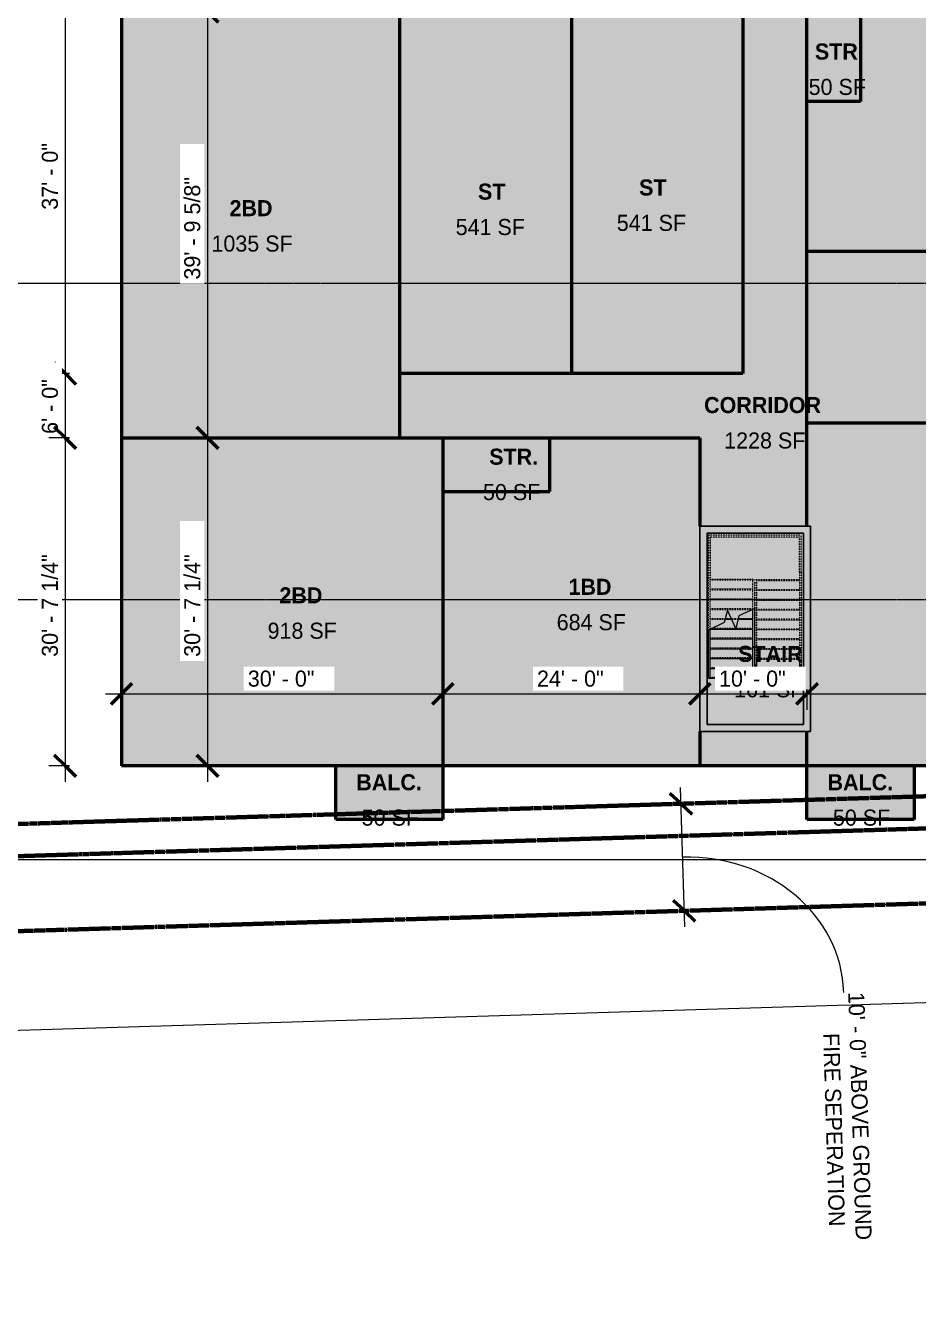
# Model space of a CAD drawing. Header units: inches. Extents: x -4414 to -113, y 9396 to 12816.
# Drawn here: x -2030 to -1030, y 9410 to 10842 of the extents above; entities that cross this region are included whole.
import ezdxf

# ---------------------------------------------------------------- set-up
doc = ezdxf.new("R2010")
doc.units = ezdxf.units.IN
doc.header["$MEASUREMENT"] = 0
for name, pattern in [('Double Dash 3_8_', [1, 0.375, -0.125, 0.125, -0.125, 0.125, -0.125]), ('Grid Line 1_2_', [0.875, 0.5, -0.125, 0.125, -0.125]), ('Overhead 1_16_', [0.101562, 0.0625, -0.039062])]:
    doc.linetypes.add(name, pattern=pattern)
for name, color, linetype, lineweight in [('0-1', 7, 'Continuous', 5), ('A-ANNO-DIMS', 211, 'Continuous', 9), ('A-ANNO-DIMS-192', 211, 'Continuous', 9), ('A-AREA-1', 53, 'Continuous', 50), ('A-AREA-IDEN', 2, 'Continuous', 9), ('A-AREA-PATT-1', 50, 'Continuous', 9), ('A-FLOR-1', 10, 'Continuous', 5), ('A-FLOR-2', 9, 'Continuous', 9), ('A-WALL-1', 23, 'Continuous', 9), ('A-WALL-2', 253, 'Continuous', 25), ('C-PROP-LINE', 91, 'Double Dash 3_8_', 70), ('C-TOPO', 7, 'Continuous', 9), ('S-GRID-1', 1, 'Grid Line 1_2_', 9), ('S-STRS-1', 8, 'Continuous', 9), ('S-STRS-2', 55, 'Continuous', 5), ('S-STRS-3', 9, 'Continuous', 9), ('S-STRS-4', 9, 'Overhead 1_16_', 9), ('S-STRS-MBND-1', 9, 'Overhead 1_16_', 9), ('S-STRS-MBND-2', 9, 'Continuous', 9)]:
    doc.layers.add(name, color=color, linetype=linetype, lineweight=lineweight)
doc.layers.add('A-AREA-PATT-2', color=7, linetype='Continuous', lineweight=9, transparency=0.9)
doc.layers.add('A-AREA-PATT-3', color=50, linetype='Continuous', lineweight=9, transparency=0.9)
doc.styles.add('Century Gothic', font='ufonts.com_century-gothic.ttf', dxfattribs={"height": 18})
doc.styles.add('Century Gothic_B', font='GOTHICB.TTF', dxfattribs={"height": 18})
doc.dimstyles.new('OD__1_8__Tol__', dxfattribs={"dimscale": 12, "dimtxt": 18.795029, "dimasz": 2, "dimexe": 1.5, "dimexo": 1, "dimgap": 0.25, "dimtad": 1, "dimdec": 3, "dimrnd": 0.125, "dimzin": 3, "dimdsep": 46, "dimlunit": 4, "dimtxsty": 'Century Gothic', "dimblk1": 'OBLIQUE', "dimblk2": 'OBLIQUE', "dimsah": 1, "dimcen": 0.09, "dimdle": 1.5, "dimazin": 0, "dimtfac": 1, "dimtdec": 4, "dimtix": 1, "dimtmove": 0, "dimatfit": 3, "dimfxl": 1, "dimtvp": 1, "dimtfill": 1, "dimfrac": 2, "dimtolj": 1, "dimtzin": 0, "dimarcsym": 2})
doc.dimstyles.new('OD__1_8__Tol___1', dxfattribs={"dimscale": 12, "dimtxt": 18.795029, "dimasz": 2, "dimexe": 1.5, "dimexo": 1, "dimgap": 0.25, "dimtad": 1, "dimdec": 3, "dimrnd": 0.125, "dimzin": 3, "dimdsep": 46, "dimlunit": 4, "dimtxsty": 'Century Gothic', "dimblk1": 'OBLIQUE', "dimblk2": 'OBLIQUE', "dimsah": 1, "dimcen": 0.09, "dimdle": 1.5, "dimazin": 0, "dimtfac": 1, "dimtdec": 4, "dimtix": 1, "dimtmove": 1, "dimatfit": 3, "dimfxl": 1, "dimtvp": 1, "dimtfill": 1, "dimfrac": 2, "dimtolj": 1, "dimtzin": 0, "dimarcsym": 2})

# ---------------------------------------------------------------- blocks, each defined once
blk = doc.blocks.new('1750 Ox - Topography_rvt-1-FLOOR PLAN - 2ND FLOOR')
at = {"layer": 'C-TOPO'}
for p, q in [((-1949.7, 9907.4), (-2561.1, 9907.4)), ((-1946.2, 9907.4), (-1949.7, 9907.4)), ((-1937.3, 9907.4), (-1946.2, 9907.4)), ((-1109.7, 9907.4), (-1937.3, 9907.4)), ((-713.9, 9907.4), (-1109.7, 9907.4))]:
    blk.add_line(p, q, dxfattribs=at)
blk = doc.blocks.new('1750 Ox - 2nd Phase_rvt-1-FLOOR PLAN - 2ND FLOOR')
at = {"layer": 'A-AREA-PATT-1'}
for points in [[(-1081.6, 10588.6), (-770.7, 10588.6), (-770.7, 10876.6), (-1094.7, 10876.6), (-1094.7, 10756.6), (-1154.7, 10756.6), (-1154.7, 10588.6), (-1094.7, 10588.6)], [(-1922.7, 10379.8), (-1610.7, 10379.8), (-1610.7, 10857.4), (-1922.7, 10857.4), (-1922.7, 10395.1)], [(-1442.7, 10451.8), (-1418.7, 10451.8), (-1418.7, 10857.4), (-1610.7, 10857.4), (-1610.7, 10451.8), (-1446.9, 10451.8)], [(-1274.7, 10451.8), (-1226.7, 10451.8), (-1226.7, 10857.4), (-1418.7, 10857.4), (-1418.7, 10451.8), (-1298.7, 10451.8)], [(-1094.7, 10396.6), (-770.7, 10396.6), (-770.7, 10588.6), (-1154.7, 10588.6), (-1154.7, 10396.6)], [(-1034.7, 10012.6), (-770.7, 10012.6), (-770.7, 10396.6), (-1154.7, 10396.6), (-1154.7, 10281), (-1150.7, 10281), (-1150.7, 10051), (-1154.7, 10051), (-1154.7, 10012.6)], [(-1682.7, 10012.6), (-1562.7, 10012.6), (-1562.7, 10379.8), (-1922.7, 10379.8), (-1922.7, 10012.6), (-1913.2, 10012.6)], [(-1446.9, 10012.6), (-1274.7, 10012.6), (-1274.7, 10379.8), (-1442.7, 10379.8), (-1442.7, 10319.8), (-1562.7, 10319.8), (-1562.7, 10012.6)]]:
    blk.add_hatch(color=256, dxfattribs=at).paths.add_polyline_path(points, flags=0)
at = {"layer": 'A-AREA-PATT-2'}
for points in [[(-1094.7, 10756.6), (-1094.7, 10876.6), (-1154.7, 10876.6), (-1154.7, 10756.6)], [(-1562.7, 10319.8), (-1442.7, 10319.8), (-1442.7, 10379.8), (-1562.7, 10379.8)], [(-1643.5, 9952.6), (-1562.7, 9952.6), (-1562.7, 10012.6), (-1682.7, 10012.6), (-1682.7, 9952.6)], [(-1109.7, 9952.6), (-1034.7, 9952.6), (-1034.7, 10012.6), (-1154.7, 10012.6), (-1154.7, 9952.6), (-1111.1, 9952.6)]]:
    blk.add_hatch(color=256, dxfattribs=at).paths.add_polyline_path(points, flags=0)
h = blk.add_hatch(color=256, dxfattribs=at)
h.paths.add_polyline_path([(-1213.8, 10059), (-1158.7, 10059), (-1158.7, 10273), (-1266.7, 10273), (-1266.7, 10059), (-1215.2, 10059)], flags=0)
h.paths.add_polyline_path([(-1262.8, 10110.8), (-1265.2, 10110.8), (-1265.2, 10164.7), (-1247.3, 10173), (-1243.9, 10187), (-1234.4, 10166.6), (-1231, 10180.6), (-1213.2, 10188.9), (-1213.2, 10126.3), (-1211.2, 10126.3), (-1211.2, 10121.8), (-1213.2, 10121.8), (-1213.2, 10110.8), (-1215.2, 10110.8)], flags=0)
h.paths.add_polyline_path([(-1161.2, 10121.8), (-1163.2, 10121.8), (-1163.2, 10126.3), (-1161.2, 10126.3)], flags=0)
at = {"layer": 'A-AREA-PATT-3'}
blk.add_hatch(color=256, dxfattribs=at).paths.add_polyline_path([(-1213.8, 10281), (-1154.7, 10281), (-1154.7, 11858.6), (-1274.7, 11858.6), (-1274.7, 11719), (-1562.7, 11719), (-1562.7, 11647), (-1226.7, 11647), (-1226.7, 10451.8), (-1610.7, 10451.8), (-1610.7, 10379.8), (-1274.7, 10379.8), (-1274.7, 10281), (-1226.7, 10281)], flags=0)
at = {"layer": 'A-FLOR-1'}
h = blk.add_hatch(color=256, dxfattribs=at)
h.paths.add_polyline_path([(-1154.7, 10012.6), (-1154.7, 10051), (-1274.7, 10051), (-1274.7, 10012.6)], flags=0)
h.paths.add_polyline_path([(-1213.8, 12088.6), (-1154.7, 12088.6), (-1154.7, 12124.6), (-1274.7, 12124.6), (-1274.7, 12088.6), (-1266.7, 12088.6)], flags=0)
at = {"layer": 'A-WALL-1'}
for points in [[(-1274.7, 10059), (-1266.7, 10059), (-1266.7, 10281), (-1274.7, 10281), (-1274.7, 10222.9)], [(-1213.8, 10273), (-1150.7, 10273), (-1150.7, 10281), (-1266.7, 10281), (-1266.7, 10273)], [(-1150.7, 10059), (-1150.7, 10273), (-1158.7, 10273), (-1158.7, 10059)], [(-1158.7, 10051), (-1150.7, 10051), (-1150.7, 10059), (-1274.7, 10059), (-1274.7, 10051), (-1213.8, 10051)]]:
    blk.add_hatch(color=256, dxfattribs=at).paths.add_polyline_path(points, flags=0)
at = {"layer": 'S-STRS-1'}
for points in [[(-1265.2, 10110.8), (-1263.2, 10110.8), (-1263.2, 10165.6), (-1265.2, 10164.7), (-1265.2, 10121.8)], [(-1163.2, 10121.8), (-1161.2, 10121.8), (-1161.2, 10126.3), (-1163.2, 10126.3)]]:
    blk.add_hatch(color=256, dxfattribs=at).paths.add_polyline_path(points, flags=0)
at = {"layer": 'S-STRS-2'}
h = blk.add_hatch(color=256, dxfattribs=at)
h.paths.add_polyline_path([(-1231, 10176.8), (-1215.2, 10176.8), (-1215.2, 10187.8), (-1215.6, 10187.8), (-1231, 10180.6), (-1231.9, 10176.8)], flags=0)
h.paths.add_polyline_path([(-1239.2, 10176.8), (-1243.9, 10187), (-1246.4, 10176.8)], flags=0)
for points in [[(-1215.2, 10187.8), (-1215.2, 10188), (-1215.6, 10187.8)], [(-1215.2, 10110.8), (-1213.2, 10110.8), (-1213.2, 10188.9), (-1215.2, 10188), (-1215.2, 10115.4)], [(-1215.2, 10165.8), (-1215.2, 10176.8), (-1231.9, 10176.8), (-1234.4, 10166.6), (-1239.2, 10176.8), (-1246.4, 10176.8), (-1247.3, 10173), (-1262.8, 10165.8), (-1231.9, 10165.8)], [(-1254.5, 10154.8), (-1215.2, 10154.8), (-1215.2, 10165.8), (-1262.8, 10165.8), (-1263.2, 10165.6), (-1263.2, 10154.8)], [(-1243.5, 10143.8), (-1215.2, 10143.8), (-1215.2, 10154.8), (-1263.2, 10154.8), (-1263.2, 10143.8), (-1262.8, 10143.8)], [(-1262.8, 10132.8), (-1215.2, 10132.8), (-1215.2, 10143.8), (-1263.2, 10143.8), (-1263.2, 10132.8)], [(-1262.8, 10121.8), (-1215.2, 10121.8), (-1215.2, 10132.8), (-1263.2, 10132.8), (-1263.2, 10121.8)], [(-1213.2, 10121.8), (-1211.2, 10121.8), (-1211.2, 10126.3), (-1213.2, 10126.3)], [(-1215.2, 10110.8), (-1215.2, 10121.8), (-1263.2, 10121.8), (-1263.2, 10110.8), (-1262.8, 10110.8)]]:
    blk.add_hatch(color=256, dxfattribs=at).paths.add_polyline_path(points, flags=0)
at = {"layer": 'A-AREA-1'}
for p, q in [((-1154.7, 10281), (-1154.7, 11858.6)), ((-1226.7, 11462.6), (-1226.7, 10451.8)), ((-1094.7, 10876.6), (-1094.7, 10756.6)), ((-1922.7, 10857.4), (-1922.7, 10012.6)), ((-1610.7, 10379.8), (-1610.7, 10857.4)), ((-1418.7, 10857.4), (-1418.7, 10451.8)), ((-1094.7, 10756.6), (-1154.7, 10756.6)), ((-770.7, 10588.6), (-1154.7, 10588.6)), ((-1226.7, 10451.8), (-1610.7, 10451.8)), ((-1154.7, 10396.6), (-770.7, 10396.6)), ((-1922.7, 10379.8), (-1274.7, 10379.8)), ((-1562.7, 10379.8), (-1562.7, 10012.6)), ((-1442.7, 10319.8), (-1442.7, 10379.8)), ((-1274.7, 10379.8), (-1274.7, 10281)), ((-1562.7, 10319.8), (-1442.7, 10319.8)), ((-1274.7, 10051), (-1274.7, 10012.6)), ((-1154.7, 10012.6), (-1154.7, 10051)), ((-770.7, 10012.6), (-1922.7, 10012.6)), ((-1682.7, 9952.6), (-1682.7, 10012.6)), ((-1562.7, 10012.6), (-1562.7, 9952.6)), ((-1154.7, 9952.6), (-1154.7, 10012.6)), ((-1034.7, 10012.6), (-1034.7, 9952.6)), ((-1562.7, 9952.6), (-1682.7, 9952.6)), ((-1034.7, 9952.6), (-1154.7, 9952.6))]:
    blk.add_line(p, q, dxfattribs=at)
at = {"layer": 'A-FLOR-2'}
for p, q in [((-1922.7, 10857.4), (-1922.7, 10012.6)), ((-1922.7, 10012.6), (-770.7, 10012.6))]:
    blk.add_line(p, q, dxfattribs=at)
at = {"layer": 'A-WALL-2'}
for p, q in [((-1274.7, 10281), (-1274.7, 10059)), ((-1266.7, 10281), (-1274.7, 10281)), ((-1150.7, 10281), (-1266.7, 10281)), ((-1266.7, 10059), (-1266.7, 10273)), ((-1266.7, 10273), (-1158.7, 10273)), ((-1158.7, 10273), (-1158.7, 10059)), ((-1150.7, 10273), (-1150.7, 10281)), ((-1150.7, 10059), (-1150.7, 10273)), ((-1274.7, 10059), (-1274.7, 10051)), ((-1158.7, 10059), (-1266.7, 10059)), ((-1150.7, 10051), (-1150.7, 10059)), ((-1274.7, 10051), (-1150.7, 10051))]:
    blk.add_line(p, q, dxfattribs=at)
at = {"layer": 'S-STRS-3'}
for p, q in [((-1215.6, 10187.8), (-1215.2, 10187.8)), ((-1215.2, 10187.8), (-1215.2, 10188)), ((-1215.2, 10176.8), (-1215.2, 10187.8)), ((-1213.2, 10110.8), (-1213.2, 10188.9)), ((-1246.4, 10176.8), (-1239.2, 10176.8)), ((-1231.9, 10176.8), (-1215.2, 10176.8)), ((-1215.2, 10165.8), (-1215.2, 10176.8)), ((-1265.2, 10110.8), (-1265.2, 10164.7)), ((-1263.2, 10154.8), (-1263.2, 10165.6)), ((-1263.2, 10143.8), (-1263.2, 10154.8)), ((-1263.2, 10154.8), (-1215.2, 10154.8)), ((-1262.8, 10165.8), (-1215.2, 10165.8)), ((-1215.2, 10154.8), (-1215.2, 10165.8)), ((-1215.2, 10143.8), (-1215.2, 10154.8)), ((-1263.2, 10132.8), (-1263.2, 10143.8)), ((-1263.2, 10143.8), (-1215.2, 10143.8)), ((-1215.2, 10132.8), (-1215.2, 10143.8)), ((-1263.2, 10121.8), (-1263.2, 10132.8)), ((-1263.2, 10132.8), (-1215.2, 10132.8)), ((-1215.2, 10121.8), (-1215.2, 10132.8)), ((-1211.2, 10132.8), (-1211.2, 10121.8)), ((-1163.2, 10132.8), (-1163.2, 10121.8)), ((-1161.2, 10126.3), (-1161.2, 10121.8)), ((-1265.2, 10110.8), (-1263.2, 10110.8)), ((-1263.2, 10110.8), (-1263.2, 10121.8)), ((-1263.2, 10121.8), (-1215.2, 10121.8)), ((-1263.2, 10110.8), (-1215.2, 10110.8)), ((-1215.2, 10110.8), (-1215.2, 10121.8)), ((-1215.2, 10110.8), (-1213.2, 10110.8)), ((-1213.2, 10121.8), (-1211.2, 10121.8)), ((-1163.2, 10121.8), (-1211.2, 10121.8)), ((-1163.2, 10121.8), (-1161.2, 10121.8))]:
    blk.add_line(p, q, dxfattribs=at)
at = {"layer": 'S-STRS-4'}
for p, q in [((-1246.2, 10177.8), (-1239.6, 10177.8)), ((-1231.7, 10177.8), (-1215.2, 10177.8)), ((-1263.2, 10155.8), (-1215.2, 10155.8)), ((-1260.6, 10166.8), (-1234.5, 10166.8)), ((-1234.4, 10166.8), (-1215.2, 10166.8)), ((-1263.2, 10144.8), (-1215.2, 10144.8)), ((-1263.2, 10133.8), (-1215.2, 10133.8)), ((-1263.2, 10122.8), (-1215.2, 10122.8)), ((-1263.2, 10111.8), (-1215.2, 10111.8))]:
    blk.add_line(p, q, dxfattribs=at)
at = {"layer": 'S-STRS-MBND-1'}
for p, q in [((-1161.2, 10270.8), (-1265.2, 10270.8)), ((-1265.2, 10270.8), (-1265.2, 10223)), ((-1163.2, 10268.8), (-1263.2, 10268.8)), ((-1263.2, 10268.8), (-1263.2, 10223)), ((-1163.2, 10229.6), (-1163.2, 10268.8)), ((-1161.2, 10229.6), (-1161.2, 10270.8)), ((-1163.2, 10229.6), (-1163.2, 10121.8)), ((-1161.2, 10229.6), (-1161.2, 10121.8)), ((-1265.2, 10164.7), (-1265.2, 10223)), ((-1263.2, 10165.6), (-1263.2, 10223)), ((-1263.2, 10221.8), (-1215.2, 10221.8)), ((-1263.2, 10220.8), (-1215.2, 10220.8)), ((-1263.2, 10210.8), (-1215.2, 10210.8)), ((-1215.2, 10220.8), (-1215.2, 10218.8)), ((-1215.2, 10220.8), (-1213.2, 10220.8)), ((-1215.2, 10218.8), (-1215.2, 10220.8)), ((-1215.2, 10188), (-1215.2, 10218.8)), ((-1211.2, 10220.8), (-1213.2, 10220.8)), ((-1213.2, 10218.8), (-1213.2, 10121.8)), ((-1213.2, 10188.9), (-1213.2, 10218.8)), ((-1211.2, 10220.8), (-1211.2, 10121.8)), ((-1163.2, 10220.8), (-1211.2, 10220.8)), ((-1163.2, 10219.8), (-1211.2, 10219.8)), ((-1263.2, 10209.8), (-1215.2, 10209.8)), ((-1263.2, 10199.8), (-1215.2, 10199.8)), ((-1263.2, 10198.8), (-1215.2, 10198.8)), ((-1163.2, 10209.8), (-1211.2, 10209.8)), ((-1163.2, 10208.8), (-1211.2, 10208.8)), ((-1163.2, 10198.8), (-1211.2, 10198.8)), ((-1163.2, 10197.8), (-1211.2, 10197.8)), ((-1263.2, 10188.8), (-1215.2, 10188.8)), ((-1263.2, 10187.8), (-1215.6, 10187.8)), ((-1163.2, 10187.8), (-1211.2, 10187.8)), ((-1163.2, 10186.8), (-1211.2, 10186.8)), ((-1263.2, 10177.8), (-1246.2, 10177.8)), ((-1263.2, 10176.8), (-1246.4, 10176.8)), ((-1239.6, 10177.8), (-1231.7, 10177.8)), ((-1239.2, 10176.8), (-1231.9, 10176.8)), ((-1163.2, 10176.8), (-1211.2, 10176.8)), ((-1163.2, 10175.8), (-1211.2, 10175.8)), ((-1263.2, 10166.8), (-1260.6, 10166.8)), ((-1263.2, 10165.8), (-1262.8, 10165.8)), ((-1234.5, 10166.8), (-1234.4, 10166.8)), ((-1163.2, 10165.8), (-1211.2, 10165.8)), ((-1163.2, 10164.8), (-1211.2, 10164.8)), ((-1163.2, 10154.8), (-1211.2, 10154.8)), ((-1163.2, 10153.8), (-1211.2, 10153.8)), ((-1163.2, 10143.8), (-1211.2, 10143.8)), ((-1163.2, 10142.8), (-1211.2, 10142.8)), ((-1163.2, 10132.8), (-1211.2, 10132.8)), ((-1163.2, 10131.8), (-1211.2, 10131.8)), ((-1213.2, 10121.8), (-1211.2, 10121.8)), ((-1163.2, 10121.8), (-1211.2, 10121.8)), ((-1163.2, 10121.8), (-1161.2, 10121.8))]:
    blk.add_line(p, q, dxfattribs=at)
at = {"layer": 'S-STRS-MBND-2'}
for p, q in [((-1243.9, 10187), (-1247.3, 10173)), ((-1234.4, 10166.6), (-1243.9, 10187)), ((-1213.2, 10188.9), (-1231, 10180.6)), ((-1247.3, 10173), (-1265.2, 10164.7)), ((-1231, 10180.6), (-1234.4, 10166.6))]:
    blk.add_line(p, q, dxfattribs=at)
blk = doc.blocks.new('Family - ___-1749192-FLOOR PLAN - 2ND FLOOR')
at = {"layer": 'C-PROP-LINE'}
for p, q in [((-3866.8, 9891.7), (-712, 9988)), ((-3926.7, 9853.8), (-675.6, 9953.1)), ((-3986.6, 9768), (-590.8, 9871.7))]:
    blk.add_line(p, q, dxfattribs=at)
blk = doc.blocks.new('DIMBLOCK25-FLOOR PLAN - 2ND FLOOR')
at = {"layer": 'A-ANNO-DIMS-192', "lineweight": 50}
for p, q in [((-1986, 10895.8), (-1998, 10907.8)), ((-1986, 10895.8), (-1974, 10883.8)), ((-1986, 10451.8), (-1998, 10463.8)), ((-1986, 10451.8), (-1974, 10439.8))]:
    blk.add_line(p, q, dxfattribs=at)
at = {"layer": 'A-ANNO-DIMS-192'}
for p, q in [((-1981, 10895.8), (-2004, 10895.8)), ((-1986, 10895.8), (-1986, 10451.8)), ((-1986, 10895.8), (-1981, 10895.8)), ((-1981, 10451.8), (-2004, 10451.8)), ((-1986, 10451.8), (-1981, 10451.8))]:
    blk.add_line(p, q, dxfattribs=at)
at = {"layer": 'A-ANNO-DIMS-192', "color": 0, "insert": (-2012, 10635.3), "char_height": 18, "width": 92.364, "attachment_point": 1, "rotation": 90, "line_spacing_factor": 0.984502, "style": 'Century Gothic', "bg_fill": 3, "box_fill_scale": 1.25, "bg_fill_color": 256, "bg_fill_true_color": 13158600, "bg_fill_transparency": 0}
blk.add_mtext('37\' - 0"', dxfattribs=at)
blk = doc.blocks.new('_Oblique')
at = {"color": 0, "linetype": 'ByBlock', "lineweight": -2}
blk.add_line((-0.5, -0.5), (0.5, 0.5), dxfattribs=at)
blk = doc.blocks.new('DIMBLOCK26-FLOOR PLAN - 2ND FLOOR')
at = {"layer": 'A-ANNO-DIMS-192', "lineweight": 50}
for p, q in [((-1986, 10451.8), (-1998, 10463.8)), ((-1986, 10451.8), (-1974, 10439.8)), ((-1986, 10379.8), (-1998, 10391.8)), ((-1986, 10379.8), (-1974, 10367.8))]:
    blk.add_line(p, q, dxfattribs=at)
at = {"layer": 'A-ANNO-DIMS-192'}
for p, q in [((-1981, 10451.8), (-2004, 10451.8)), ((-1986, 10451.8), (-1986, 10379.8)), ((-1986, 10451.8), (-1981, 10451.8)), ((-1981, 10379.8), (-2004, 10379.8)), ((-1986, 10379.8), (-1981, 10379.8))]:
    blk.add_line(p, q, dxfattribs=at)
at = {"layer": 'A-ANNO-DIMS-192', "color": 0, "insert": (-2012, 10384.3), "char_height": 18, "width": 75.538, "attachment_point": 1, "rotation": 90, "line_spacing_factor": 0.984502, "style": 'Century Gothic', "bg_fill": 3, "box_fill_scale": 1.25, "bg_fill_color": 256, "bg_fill_true_color": 13158600, "bg_fill_transparency": 0}
blk.add_mtext('6\' - 0"', dxfattribs=at)
blk = doc.blocks.new('DIMBLOCK27-FLOOR PLAN - 2ND FLOOR')
at = {"layer": 'A-ANNO-DIMS-192', "lineweight": 50}
for p, q in [((-1986, 10379.8), (-1998, 10391.8)), ((-1986, 10379.8), (-1974, 10367.8)), ((-1986, 10012.6), (-1998, 10024.6)), ((-1986, 10012.6), (-1974, 10000.6))]:
    blk.add_line(p, q, dxfattribs=at)
at = {"layer": 'A-ANNO-DIMS-192'}
for p, q in [((-1981, 10379.8), (-2004, 10379.8)), ((-1986, 10379.8), (-1986, 9994.6)), ((-1986, 10379.8), (-1981, 10379.8)), ((-1981, 10012.6), (-2004, 10012.6)), ((-1986, 10012.6), (-1981, 10012.6))]:
    blk.add_line(p, q, dxfattribs=at)
at = {"layer": 'A-ANNO-DIMS-192', "color": 0, "insert": (-2012, 10134.7), "char_height": 18, "width": 147.496, "attachment_point": 1, "rotation": 90, "line_spacing_factor": 0.984502, "style": 'Century Gothic', "bg_fill": 3, "box_fill_scale": 1.25, "bg_fill_color": 256, "bg_fill_true_color": 13158600, "bg_fill_transparency": 0}
blk.add_mtext('30\' - 7 1/4"', dxfattribs=at)
blk = doc.blocks.new('DIMBLOCK36-FLOOR PLAN - 2ND FLOOR')
at = {"layer": 'A-ANNO-DIMS-192', "lineweight": 50}
for p, q in [((-1295.8, 9970.2), (-1308.2, 9981.8)), ((-1295.8, 9970.2), (-1283.4, 9958.6)), ((-1292.1, 9850.3), (-1304.5, 9861.9)), ((-1292.1, 9850.3), (-1279.8, 9838.6))]:
    blk.add_line(p, q, dxfattribs=at)
at = {"layer": 'A-ANNO-DIMS-192'}
for p, q in [((-1291.6, 9832.3), (-1296.4, 9988.2)), ((-1300.8, 9970.1), (-1277.8, 9970.8)), ((-1295.8, 9970.2), (-1300.8, 9970.1)), ((-1297.1, 9850.1), (-1274.2, 9850.8)), ((-1292.1, 9850.3), (-1297.1, 9850.1))]:
    blk.add_line(p, q, dxfattribs=at)
blk.add_ellipse((-1289.2, 9753.6), major_axis=(175.7, 5.4), ratio=0.891651, start_param=0, end_param=1.570796, dxfattribs=at)
at = {"layer": 'A-ANNO-DIMS-192', "color": 0, "insert": (-1118.6, 9713.7), "char_height": 18, "width": 236.996, "attachment_point": 1, "rotation": 271.7492, "line_spacing_factor": 0.984502, "style": 'Century Gothic', "bg_fill": 3, "box_fill_scale": 1.25, "bg_fill_color": 256, "bg_fill_true_color": 13158600, "bg_fill_transparency": 0}
blk.add_mtext('FIRE SEPERATION', dxfattribs=at)
at = {"layer": 'A-ANNO-DIMS-192', "color": 0, "insert": (-1090.5, 9759.7), "char_height": 18, "width": 345.113, "attachment_point": 1, "rotation": 271.7492, "line_spacing_factor": 0.984502, "style": 'Century Gothic', "bg_fill": 3, "box_fill_scale": 1.25, "bg_fill_color": 256, "bg_fill_true_color": 13158600, "bg_fill_transparency": 0}
blk.add_mtext('10\' - 0" ABOVE GROUND', dxfattribs=at)
blk = doc.blocks.new('DIMBLOCK42-FLOOR PLAN - 2ND FLOOR')
at = {"layer": 'A-ANNO-DIMS-192'}
for p, q in [((-590.5, 9859.7), (-586.9, 9742.8)), ((-587.4, 9760.8), (-590.5, 9859.7)), ((-4001.2, 9656.5), (-569.5, 9761.3)), ((-3986.2, 9756), (-3982.6, 9639.1)), ((-3983.2, 9657.1), (-3986.2, 9756))]:
    blk.add_line(p, q, dxfattribs=at)
at = {"layer": 'A-ANNO-DIMS-192', "lineweight": 50}
for p, q in [((-587.4, 9760.8), (-575.8, 9773.2)), ((-587.4, 9760.8), (-599.1, 9748.4)), ((-3983.2, 9657.1), (-3971.6, 9669.5)), ((-3983.2, 9657.1), (-3994.8, 9644.7))]:
    blk.add_line(p, q, dxfattribs=at)
at = {"layer": 'A-ANNO-DIMS-192', "color": 0, "insert": (-2354.6, 9732.9), "char_height": 18, "width": 164.322, "attachment_point": 1, "rotation": 1.7492, "line_spacing_factor": 0.984502, "style": 'Century Gothic', "bg_fill": 3, "box_fill_scale": 1.25, "bg_fill_color": 256, "bg_fill_true_color": 13158600, "bg_fill_transparency": 0}
blk.add_mtext('283\' - 1 3/8"', dxfattribs=at)
blk = doc.blocks.new('DIMBLOCK56-FLOOR PLAN - 2ND FLOOR')
at = {"layer": 'A-ANNO-DIMS-192', "lineweight": 50}
for p, q in [((-1922.7, 10093.2), (-1910.7, 10105.2)), ((-1562.7, 10093.2), (-1550.7, 10105.2)), ((-1922.7, 10093.2), (-1934.7, 10081.2)), ((-1562.7, 10093.2), (-1574.7, 10081.2))]:
    blk.add_line(p, q, dxfattribs=at)
at = {"layer": 'A-ANNO-DIMS-192'}
for p, q in [((-1922.7, 10098.2), (-1922.7, 10075.2)), ((-1922.7, 10093.2), (-1922.7, 10098.2)), ((-1562.7, 10098.2), (-1562.7, 10075.2)), ((-1562.7, 10093.2), (-1562.7, 10098.2)), ((-1940.7, 10093.2), (-1562.7, 10093.2))]:
    blk.add_line(p, q, dxfattribs=at)
at = {"layer": 'A-ANNO-DIMS-192', "color": 0, "insert": (-1781.2, 10119.3), "char_height": 18, "width": 92.364, "attachment_point": 1, "line_spacing_factor": 0.984502, "style": 'Century Gothic', "bg_fill": 3, "box_fill_scale": 1.25, "bg_fill_color": 256, "bg_fill_true_color": 13158600, "bg_fill_transparency": 0}
blk.add_mtext('30\' - 0"', dxfattribs=at)
blk = doc.blocks.new('DIMBLOCK57-FLOOR PLAN - 2ND FLOOR')
at = {"layer": 'A-ANNO-DIMS-192', "lineweight": 50}
for p, q in [((-1562.7, 10093.2), (-1550.7, 10105.2)), ((-1274.7, 10093.2), (-1262.7, 10105.2)), ((-1562.7, 10093.2), (-1574.7, 10081.2)), ((-1274.7, 10093.2), (-1286.7, 10081.2))]:
    blk.add_line(p, q, dxfattribs=at)
at = {"layer": 'A-ANNO-DIMS-192'}
for p, q in [((-1562.7, 10098.2), (-1562.7, 10075.2)), ((-1562.7, 10093.2), (-1562.7, 10098.2)), ((-1274.7, 10098.2), (-1274.7, 10075.2)), ((-1274.7, 10093.2), (-1274.7, 10098.2)), ((-1562.7, 10093.2), (-1274.7, 10093.2))]:
    blk.add_line(p, q, dxfattribs=at)
at = {"layer": 'A-ANNO-DIMS-192', "color": 0, "insert": (-1457.2, 10119.3), "char_height": 18, "width": 92.364, "attachment_point": 1, "line_spacing_factor": 0.984502, "style": 'Century Gothic', "bg_fill": 3, "box_fill_scale": 1.25, "bg_fill_color": 256, "bg_fill_true_color": 13158600, "bg_fill_transparency": 0}
blk.add_mtext('24\' - 0"', dxfattribs=at)
blk = doc.blocks.new('DIMBLOCK58-FLOOR PLAN - 2ND FLOOR')
at = {"layer": 'A-ANNO-DIMS-192', "lineweight": 50}
for p, q in [((-1274.7, 10093.2), (-1262.7, 10105.2)), ((-1154.7, 10093.2), (-1142.7, 10105.2)), ((-1274.7, 10093.2), (-1286.7, 10081.2)), ((-1154.7, 10093.2), (-1166.7, 10081.2))]:
    blk.add_line(p, q, dxfattribs=at)
at = {"layer": 'A-ANNO-DIMS-192'}
for p, q in [((-1274.7, 10098.2), (-1274.7, 10075.2)), ((-1274.7, 10093.2), (-1274.7, 10098.2)), ((-1154.7, 10098.2), (-1154.7, 10075.2)), ((-1154.7, 10093.2), (-1154.7, 10098.2)), ((-1274.7, 10093.2), (-1154.7, 10093.2))]:
    blk.add_line(p, q, dxfattribs=at)
at = {"layer": 'A-ANNO-DIMS-192', "color": 0, "insert": (-1253.2, 10119.3), "char_height": 18, "width": 92.364, "attachment_point": 1, "line_spacing_factor": 0.984502, "style": 'Century Gothic', "bg_fill": 3, "box_fill_scale": 1.25, "bg_fill_color": 256, "bg_fill_true_color": 13158600, "bg_fill_transparency": 0}
blk.add_mtext('10\' - 0"', dxfattribs=at)
blk = doc.blocks.new('DIMBLOCK59-FLOOR PLAN - 2ND FLOOR')
at = {"layer": 'A-ANNO-DIMS-192', "lineweight": 50}
for p, q in [((-1154.7, 10093.2), (-1142.7, 10105.2)), ((-770.7, 10093.2), (-758.7, 10105.2)), ((-1154.7, 10093.2), (-1166.7, 10081.2)), ((-770.7, 10093.2), (-782.7, 10081.2))]:
    blk.add_line(p, q, dxfattribs=at)
at = {"layer": 'A-ANNO-DIMS-192'}
for p, q in [((-1154.7, 10098.2), (-1154.7, 10075.2)), ((-1154.7, 10093.2), (-1154.7, 10098.2)), ((-770.7, 10098.2), (-770.7, 10075.2)), ((-770.7, 10093.2), (-770.7, 10098.2)), ((-1154.7, 10093.2), (-752.7, 10093.2))]:
    blk.add_line(p, q, dxfattribs=at)
at = {"layer": 'A-ANNO-DIMS-192', "color": 0, "insert": (-1001.2, 10119.3), "char_height": 18, "width": 92.364, "attachment_point": 1, "line_spacing_factor": 0.984502, "style": 'Century Gothic', "bg_fill": 3, "box_fill_scale": 1.25, "bg_fill_color": 256, "bg_fill_true_color": 13158600, "bg_fill_transparency": 0}
blk.add_mtext('32\' - 0"', dxfattribs=at)
blk = doc.blocks.new('DIMBLOCK63-FLOOR PLAN - 2ND FLOOR')
at = {"layer": 'A-ANNO-DIMS-192', "lineweight": 50}
for p, q in [((-1826.4, 10857.4), (-1838.4, 10869.4)), ((-1826.4, 10857.4), (-1814.4, 10845.4)), ((-1826.4, 10379.8), (-1838.4, 10391.8)), ((-1826.4, 10379.8), (-1814.4, 10367.8))]:
    blk.add_line(p, q, dxfattribs=at)
at = {"layer": 'A-ANNO-DIMS-192'}
for p, q in [((-1821.5, 10857.4), (-1844.4, 10857.4)), ((-1826.4, 10857.4), (-1826.4, 10379.8)), ((-1826.4, 10857.4), (-1821.5, 10857.4)), ((-1821.5, 10379.8), (-1844.4, 10379.8)), ((-1826.4, 10379.8), (-1821.5, 10379.8))]:
    blk.add_line(p, q, dxfattribs=at)
at = {"layer": 'A-ANNO-DIMS-192', "color": 0, "insert": (-1852.5, 10557.1), "char_height": 18, "width": 147.496, "attachment_point": 1, "rotation": 90, "line_spacing_factor": 0.984502, "style": 'Century Gothic', "bg_fill": 3, "box_fill_scale": 1.25, "bg_fill_color": 256, "bg_fill_true_color": 13158600, "bg_fill_transparency": 0}
blk.add_mtext('39\' - 9 5/8"', dxfattribs=at)
blk = doc.blocks.new('DIMBLOCK64-FLOOR PLAN - 2ND FLOOR')
at = {"layer": 'A-ANNO-DIMS-192', "lineweight": 50}
for p, q in [((-1826.4, 10379.8), (-1838.4, 10391.8)), ((-1826.4, 10379.8), (-1814.4, 10367.8)), ((-1826.4, 10012.6), (-1838.4, 10024.6)), ((-1826.4, 10012.6), (-1814.4, 10000.6))]:
    blk.add_line(p, q, dxfattribs=at)
at = {"layer": 'A-ANNO-DIMS-192'}
for p, q in [((-1821.5, 10379.8), (-1844.4, 10379.8)), ((-1826.4, 10379.8), (-1826.4, 9994.6)), ((-1826.4, 10379.8), (-1821.5, 10379.8)), ((-1821.5, 10012.6), (-1844.4, 10012.6)), ((-1826.4, 10012.6), (-1821.5, 10012.6))]:
    blk.add_line(p, q, dxfattribs=at)
at = {"layer": 'A-ANNO-DIMS-192', "color": 0, "insert": (-1852.5, 10134.7), "char_height": 18, "width": 147.496, "attachment_point": 1, "rotation": 90, "line_spacing_factor": 0.984502, "style": 'Century Gothic', "bg_fill": 3, "box_fill_scale": 1.25, "bg_fill_color": 256, "bg_fill_true_color": 13158600, "bg_fill_transparency": 0}
blk.add_mtext('30\' - 7 1/4"', dxfattribs=at)

msp = doc.modelspace()

# ---------------------------------------------------------------- linework, layer by layer
at = {"layer": 'S-GRID-1'}
for p, q in [((-464.451044, 10552.589396), (-4316.340834, 10552.589396)), ((-464.451044, 10198.589396), (-4316.340834, 10198.589396))]:
    msp.add_line(p, q, dxfattribs=at)

# ---------------------------------------------------------------- block references
at = {"layer": '0-1'}
for name in ['1750 Ox - Topography_rvt-1-FLOOR PLAN - 2ND FLOOR', '1750 Ox - 2nd Phase_rvt-1-FLOOR PLAN - 2ND FLOOR']:
    msp.add_blockref(name, (0, 0), dxfattribs=at)
at = {"layer": 'C-PROP-LINE'}
msp.add_blockref('Family - ___-1749192-FLOOR PLAN - 2ND FLOOR', (0, 0), dxfattribs=at)

# ---------------------------------------------------------------- texts
at = {"layer": 'A-AREA-IDEN', "char_height": 18, "attachment_point": 1}
for s, insert, width, style in [('STR.', (-1145.825643, 10821.496325), 55.752, 'Century Gothic_B'), ('50 SF', (-1152.817769, 10781.85548), 72.72, 'Century Gothic'), ('ST', (-1342.782849, 10669.275741), 29.088, 'Century Gothic_B'), ('ST', (-1523.286957, 10664.619346), 29.088, 'Century Gothic_B'), ('2BD', (-1801.689506, 10646.099425), 57.57, 'Century Gothic_B'), ('541 SF', (-1367.803322, 10629.634896), 89.688, 'Century Gothic'), ('541 SF', (-1548.30743, 10624.978502), 89.688, 'Century Gothic'), ('1035 SF', (-1821.947774, 10606.45858), 106.656, 'Century Gothic'), ('CORRIDOR', (-1269.968061, 10425.613055), 161.196, 'Century Gothic_B'), ('1228 SF', (-1247.479872, 10385.972211), 106.656, 'Century Gothic'), ('STR.', (-1510.699674, 10367.822294), 55.752, 'Century Gothic_B'), ('50 SF', (-1517.6918, 10328.181449), 72.72, 'Century Gothic'), ('2BD', (-1745.793685, 10212.565985), 57.57, 'Century Gothic_B'), ('1BD', (-1421.882691, 10222.109174), 57.57, 'Century Gothic_B'), ('684 SF', (-1435.148833, 10182.468329), 89.688, 'Century Gothic'), ('918 SF', (-1759.059827, 10172.92514), 89.688, 'Century Gothic'), ('STAIR', (-1231.80648, 10146.989308), 78.78, 'Century Gothic_B'), ('161 SF', (-1236.304118, 10107.348463), 89.688, 'Century Gothic'), ('BALC.', (-1659.659664, 10003.263652), 87.264, 'Century Gothic_B'), ('BALC.', (-1131.659664, 10003.263652), 87.264, 'Century Gothic_B'), ('50 SF', (-1653.650215, 9963.622807), 72.72, 'Century Gothic'), ('50 SF', (-1125.650215, 9963.622807), 72.72, 'Century Gothic')]:
    msp.add_mtext(s, dxfattribs=dict(at, insert=insert, width=width, style=style))

# ---------------------------------------------------------------- next in the draw order: dimensions: what is measured, and where the dimension line sits
at = {"layer": 'A-ANNO-DIMS'}
for base, p1, p2, override, picture, middle in [((-1985.953855, 10451.789396), (-1968.983292, 10895.789396), (-1968.983292, 10451.789396), {"dimpost": '<>', "dimfxl": 444}, 'DIMBLOCK25-FLOOR PLAN - 2ND FLOOR', (-1998.406608, 10673.789396)), ((-1826.425713, 10379.789396), (-1809.45515, 10857.389396), (-1809.45515, 10379.789396), {"dimpost": '<>', "dimfxl": 477.6}, 'DIMBLOCK63-FLOOR PLAN - 2ND FLOOR', (-1839.875747, 10618.589396))]:
    dim = msp.add_linear_dim(base=base, p1=p1, p2=p2, angle=90, dimstyle='OD__1_8__Tol__', override=override, dxfattribs=at)
    dim.commit()
    dim.dimension.update_dxf_attribs({"geometry": picture, "text_midpoint": middle})
dim = msp.add_linear_dim(base=(-1562.723737, 10093.217281), p1=(-1922.723737, 10110.187844), p2=(-1562.723737, 10110.187844), dimstyle='OD__1_8__Tol__', override={"dimpost": '<>', "dimfxl": 360}, dxfattribs=at)
dim.commit()
dim.dimension.update_dxf_attribs({"geometry": 'DIMBLOCK56-FLOOR PLAN - 2ND FLOOR', "text_midpoint": (-1742.723737, 10105.670034)})
dim = msp.add_linear_dim(base=(-1295.805459, 9970.211894), p1=(-1309.105164, 9849.749793), p2=(-1312.768114, 9969.693875), angle=271.749201592, text='<>\\XFIRE SEPERATION', dimstyle='OD__1_8__Tol___1', override={"dimpost": '<>ABOVE GROUND', "dimfxl": 120}, dxfattribs=at)
dim.commit()
dim.dimension.update_dxf_attribs({"geometry": 'DIMBLOCK36-FLOOR PLAN - 2ND FLOOR', "text_midpoint": (-1114.443007, 9758.935396), "dimtype": 160, "text_rotation": 271.749201592})

# ---------------------------------------------------------------- next in the draw order: dimensions: what is measured, and where the dimension line sits
for base, p1, p2, angle, override, picture, middle in [((-1985.953855, 10379.789396), (-1968.983292, 10451.789396), (-1968.983292, 10379.789396), 90, {"dimpost": '<>', "dimfxl": 72}, 'DIMBLOCK26-FLOOR PLAN - 2ND FLOOR', (-1998.406608, 10415.789396)), ((-1826.425713, 10012.589396), (-1809.45515, 10379.789396), (-1809.45515, 10012.589396), 90, {"dimpost": '<>', "dimfxl": 367.2}, 'DIMBLOCK64-FLOOR PLAN - 2ND FLOOR', (-1839.875747, 10196.189396)), ((-587.446415, 9760.794229), (-3986.581304, 9767.982843), (-590.832887, 9871.684978), 1.749201592, {"dimpost": '<>', "dimfxl": 3397.331518}, 'DIMBLOCK42-FLOOR PLAN - 2ND FLOOR', (-2285.73118, 9722.386928))]:
    dim = msp.add_linear_dim(base=base, p1=p1, p2=p2, angle=angle, dimstyle='OD__1_8__Tol__', override=override, dxfattribs=at)
    dim.commit()
    dim.dimension.update_dxf_attribs({"geometry": picture, "text_midpoint": middle})
dim = msp.add_linear_dim(base=(-1274.723737, 10093.217281), p1=(-1562.723737, 10110.187844), p2=(-1274.723737, 10110.187844), dimstyle='OD__1_8__Tol__', override={"dimpost": '<>', "dimfxl": 288}, dxfattribs=at)
dim.commit()
dim.dimension.update_dxf_attribs({"geometry": 'DIMBLOCK57-FLOOR PLAN - 2ND FLOOR', "text_midpoint": (-1418.723737, 10105.670034)})

# ---------------------------------------------------------------- next in the draw order: dimensions: what is measured, and where the dimension line sits
dim = msp.add_linear_dim(base=(-1985.953855, 10012.589396), p1=(-1968.983292, 10379.789396), p2=(-1968.983292, 10012.589396), angle=90, dimstyle='OD__1_8__Tol__', override={"dimpost": '<>', "dimfxl": 367.2}, dxfattribs=at)
dim.commit()
dim.dimension.update_dxf_attribs({"geometry": 'DIMBLOCK27-FLOOR PLAN - 2ND FLOOR', "text_midpoint": (-1999.403889, 10196.189396)})
dim = msp.add_linear_dim(base=(-1154.723737, 10093.217281), p1=(-1274.723737, 10110.187844), p2=(-1154.723737, 10110.187844), dimstyle='OD__1_8__Tol__', override={"dimpost": '<>', "dimfxl": 120}, dxfattribs=at)
dim.commit()
dim.dimension.update_dxf_attribs({"geometry": 'DIMBLOCK58-FLOOR PLAN - 2ND FLOOR', "text_midpoint": (-1214.723737, 10105.670034)})

# ---------------------------------------------------------------- next in the draw order: dimensions: what is measured, and where the dimension line sits
dim = msp.add_linear_dim(base=(-770.723737, 10093.217281), p1=(-1154.723737, 10110.187844), p2=(-770.723737, 10110.187844), dimstyle='OD__1_8__Tol__', override={"dimpost": '<>', "dimfxl": 384}, dxfattribs=at)
dim.commit()
dim.dimension.update_dxf_attribs({"geometry": 'DIMBLOCK59-FLOOR PLAN - 2ND FLOOR', "text_midpoint": (-962.723737, 10105.670034)})

doc.saveas('drawing.dxf')
